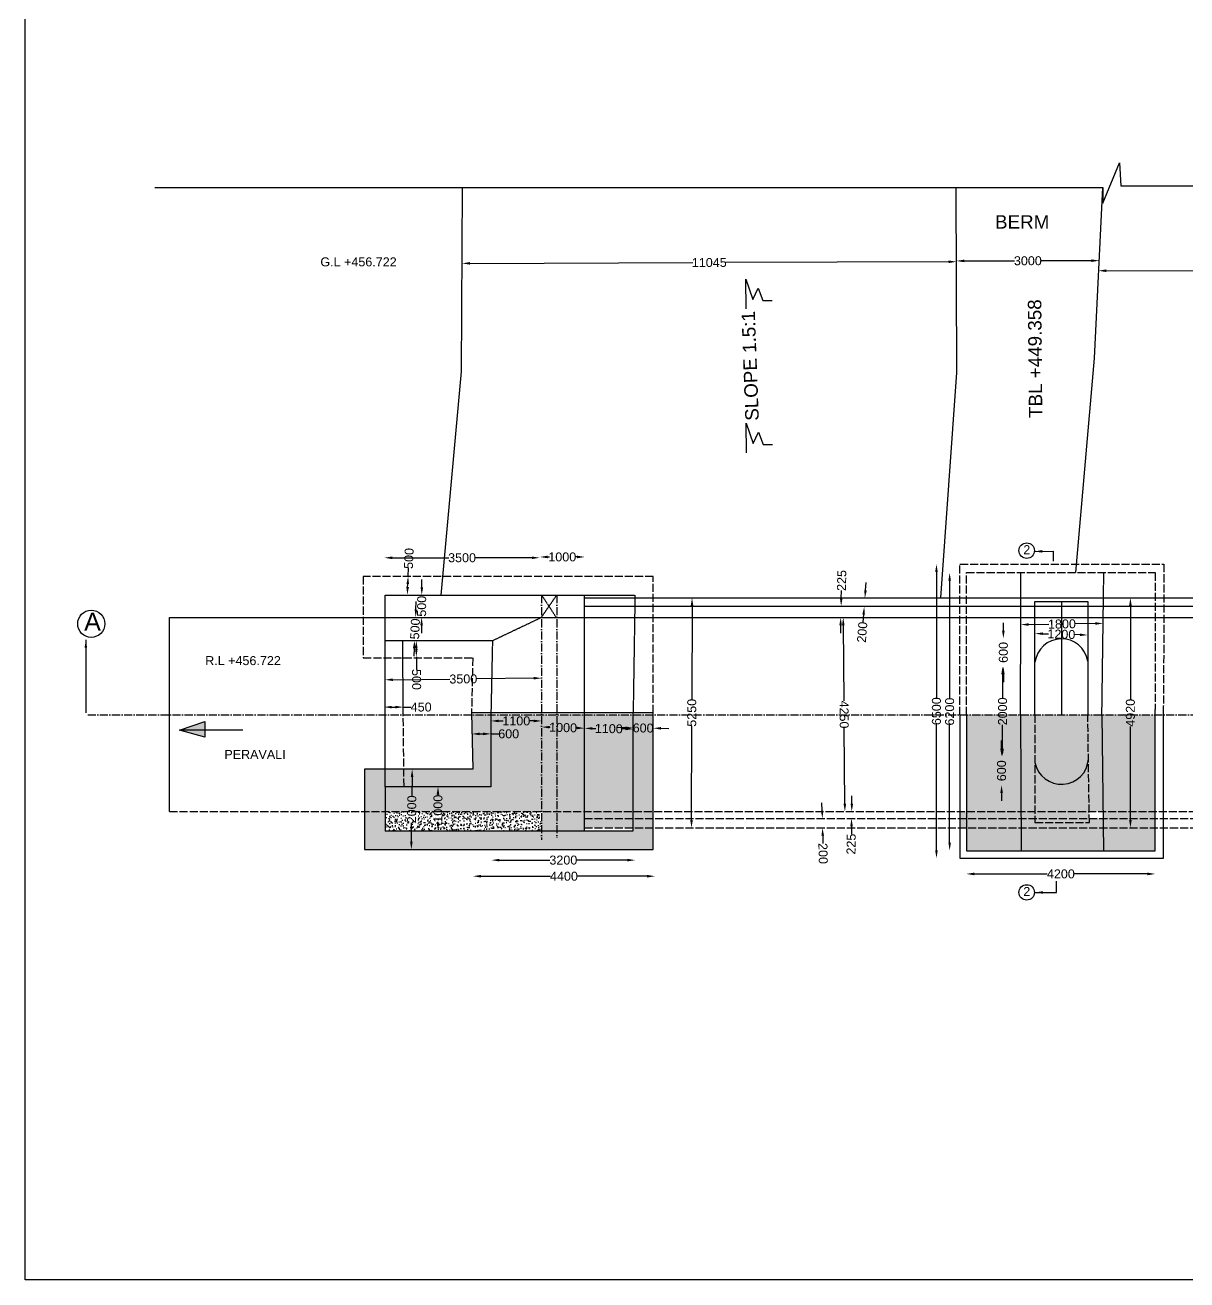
# Model space of a CAD drawing. Header units: millimetres. Extents: x 1522 to 79966, y 2569 to 58520.
# Drawn here: x 1522 to 27419, y 2569 to 30544 of the extents above; entities that cross this region are included whole.
import ezdxf

# ---------------------------------------------------------------- set-up
doc = ezdxf.new("R2010")
doc.units = ezdxf.units.MM
doc.header["$MEASUREMENT"] = 0
doc.linetypes.add('ACAD_ISO02W100', pattern=[15, 12, -3])
doc.linetypes.add('ACAD_ISO10W100', pattern=[18, 12, -3, 0, -3])
for name, color, linetype in [('DIMENSION', 7, 'Continuous'), ('DRAWING', 7, 'Continuous'), ('TEXT', 7, 'Continuous')]:
    doc.layers.add(name, color=color, linetype=linetype)
doc.styles.get("Standard").update_dxf_attribs({"font": 'arial.ttf'})
doc.dimstyles.get("Standard").update_dxf_attribs({"dimtxt": 200, "dimasz": 175, "dimexe": 0.18, "dimexo": 0.0625, "dimgap": 0.09, "dimtad": 0, "dimdec": 0, "dimzin": 0, "dimdsep": 46, "dimtxsty": 'Standard', "dimcen": 0.09, "dimse1": 1, "dimse2": 1, "dimadec": 0, "dimazin": 0, "dimtfac": 1, "dimtdec": 0, "dimtofl": 0, "dimtmove": 0, "dimatfit": 3, "dimfxl": 1, "dimtolj": 1, "dimtzin": 0, "dimarcsym": 0})
pattern_1 = [(50, (0, 0), (179.31505, -15.68803), [18.75, -206.25]), (355, (0, 0), (-34.68783, 188.04803), [15, -165]), (100.4514, (14.94, -1.3), (144.62735, 172.3599), [15.93505, -175.28553]), (46.1842, (0, 50), (266.81026, -41.37975), [28.125, -309.375]), (96.6356, (22.23, 46.55), (233.6657, 243.5295), [23.9026, -262.9282]), (351.1842, (0, 50), (233.6655, 243.5297), [22.5, -247.5]), (21, (25, 37.5), (149.22676, -100.65472), [18.75, -206.25]), (326, (25, 37.5), (60.82883, 181.2875), [15, -165]), (71.4514, (37.44, 29.11), (210.05566, 80.63262), [15.93505, -175.28553]), (37.5, (0, 0), (3.039964, 83.223463), [0, -163, 0, -167.5, 0, -165.625]), (7.5, (0, 0), (65.76738, 98.60293), [0, -95.5, 0, -159.25, 0, -63.125]), (327.5, (-55.75, 0), (133.45561, -5.63872), [0, -62.5, 0, -195, 0, -258.75]), (317.5, (-80.75, 0), (145.79654, 25.02625), [0, -81.25, 0, -129.5, 0, -183.75])]

# ---------------------------------------------------------------- blocks, each defined once
blk = doc.blocks.new('*D2')
at = {"layer": 'Defpoints', "color": 0, "transparency": 16777216}
for p in [(22505, 12132), (26715, 12132), (26715, 11619)]:
    blk.add_point(p, dxfattribs=at)
at = {"layer": 'DIMENSION', "color": 0, "lineweight": -2, "transparency": 16777216}
for p, q in [((22680, 11619), (24307, 11619)), ((26540, 11619), (24912, 11619))]:
    blk.add_line(p, q, dxfattribs=at)
at = {"layer": 'DIMENSION', "color": 0, "transparency": 16777216}
for points in [[(22680, 11649), (22680, 11590), (22505, 11619)], [(26540, 11649), (26540, 11590), (26715, 11619)]]:
    blk.add_solid(points, dxfattribs=at)
at = {"layer": 'DIMENSION', "color": 0, "transparency": 16777216, "insert": (24610, 11619), "char_height": 200, "attachment_point": 5}
blk.add_mtext('\\A1;4200', dxfattribs=at)
blk = doc.blocks.new('*D3')
at = {"layer": 'Defpoints', "color": 0, "transparency": 16777216}
for p in [(22361, 18334), (22131, 12143), (22361, 12143)]:
    blk.add_point(p, dxfattribs=at)
at = {"layer": 'DIMENSION', "color": 0, "lineweight": -2, "transparency": 16777216}
for p, q in [((22131, 18159), (22131, 15538)), ((22131, 12318), (22131, 14940))]:
    blk.add_line(p, q, dxfattribs=at)
at = {"layer": 'DIMENSION', "color": 0, "transparency": 16777216}
for points in [[(22102, 18159), (22160, 18159), (22131, 18334)], [(22102, 12318), (22160, 12318), (22131, 12143)]]:
    blk.add_solid(points, dxfattribs=at)
at = {"layer": 'DIMENSION', "color": 0, "transparency": 16777216, "insert": (22131, 15239), "char_height": 200, "attachment_point": 5, "rotation": 90}
blk.add_mtext('\\A1;6200', dxfattribs=at)
blk = doc.blocks.new('*D4')
at = {"layer": 'Defpoints', "color": 0, "transparency": 16777216}
for p in [(22361, 18524), (21837, 11972), (22361, 11972)]:
    blk.add_point(p, dxfattribs=at)
at = {"layer": 'DIMENSION', "color": 0, "lineweight": -2, "transparency": 16777216}
for p, q in [((21837, 18349), (21837, 15547)), ((21837, 12147), (21837, 14949))]:
    blk.add_line(p, q, dxfattribs=at)
at = {"layer": 'DIMENSION', "color": 0, "transparency": 16777216}
for points in [[(21808, 18349), (21866, 18349), (21837, 18524)], [(21808, 12147), (21866, 12147), (21837, 11972)]]:
    blk.add_solid(points, dxfattribs=at)
at = {"layer": 'DIMENSION', "color": 0, "transparency": 16777216, "insert": (21837, 15248), "char_height": 200, "attachment_point": 5, "rotation": 90}
blk.add_mtext('\\A1;6500', dxfattribs=at)
blk = doc.blocks.new('*D5')
at = {"layer": 'Defpoints', "color": 0, "transparency": 16777216}
for p in [(23277, 14241), (23277, 13599), (23288, 13599)]:
    blk.add_point(p, dxfattribs=at)
at = {"layer": 'DIMENSION', "color": 0, "lineweight": -2, "transparency": 16777216}
for p, q in [((23288, 14416), (23288, 14591)), ((23288, 13424), (23288, 13249))]:
    blk.add_line(p, q, dxfattribs=at)
at = {"layer": 'DIMENSION', "color": 0, "transparency": 16777216}
for points in [[(23259, 14416), (23318, 14416), (23288, 14241)], [(23259, 13424), (23318, 13424), (23288, 13599)]]:
    blk.add_solid(points, dxfattribs=at)
at = {"layer": 'DIMENSION', "color": 0, "transparency": 16777216, "insert": (23288, 13920), "char_height": 200, "attachment_point": 5, "rotation": 90}
blk.add_mtext('\\A1;600', dxfattribs=at)
blk = doc.blocks.new('*D6')
at = {"layer": 'Defpoints', "color": 0, "transparency": 16777216}
for p in [(23288, 16247), (23311, 16247), (23288, 14241)]:
    blk.add_point(p, dxfattribs=at)
at = {"layer": 'DIMENSION', "color": 0, "lineweight": -2, "transparency": 16777216}
for p, q in [((23311, 16072), (23311, 15544)), ((23311, 14416), (23311, 14944))]:
    blk.add_line(p, q, dxfattribs=at)
at = {"layer": 'DIMENSION', "color": 0, "transparency": 16777216}
for points in [[(23282, 16072), (23340, 16072), (23311, 16247)], [(23282, 14416), (23340, 14416), (23311, 14241)]]:
    blk.add_solid(points, dxfattribs=at)
at = {"layer": 'DIMENSION', "color": 0, "transparency": 16777216, "insert": (23311, 15244), "char_height": 200, "attachment_point": 5, "rotation": 90}
blk.add_mtext('\\A1;2000', dxfattribs=at)
blk = doc.blocks.new('*D7')
at = {"layer": 'Defpoints', "color": 0, "transparency": 16777216}
for p in [(23311, 16870), (23328, 16870), (23311, 16247)]:
    blk.add_point(p, dxfattribs=at)
at = {"layer": 'DIMENSION', "color": 0, "lineweight": -2, "transparency": 16777216}
for p, q in [((23328, 17045), (23328, 17220)), ((23328, 16072), (23328, 15897))]:
    blk.add_line(p, q, dxfattribs=at)
at = {"layer": 'DIMENSION', "color": 0, "transparency": 16777216}
for points in [[(23299, 17045), (23357, 17045), (23328, 16870)], [(23299, 16072), (23357, 16072), (23328, 16247)]]:
    blk.add_solid(points, dxfattribs=at)
at = {"layer": 'DIMENSION', "color": 0, "transparency": 16777216, "insert": (23328, 16558), "char_height": 200, "attachment_point": 5, "rotation": 90}
blk.add_mtext('\\A1;600', dxfattribs=at)
blk = doc.blocks.new('*D8')
at = {"layer": 'Defpoints', "color": 0, "transparency": 16777216}
for p in [(24033, 16989), (25209, 16955), (25209, 16946)]:
    blk.add_point(p, dxfattribs=at)
at = {"layer": 'DIMENSION', "color": 0, "lineweight": -2, "transparency": 16777216}
for p, q in [((24208, 16975), (24332, 16971)), ((25034, 16951), (24910, 16955))]:
    blk.add_line(p, q, dxfattribs=at)
at = {"layer": 'DIMENSION', "color": 0, "transparency": 16777216}
for points in [[(24209, 17004), (24207, 16946), (24033, 16980)], [(25035, 16980), (25033, 16922), (25209, 16946)]]:
    blk.add_solid(points, dxfattribs=at)
at = {"layer": 'DIMENSION', "color": 0, "transparency": 16777216, "insert": (24621, 16963), "char_height": 200, "attachment_point": 5, "rotation": 358.3372}
blk.add_mtext('\\A1;1200', dxfattribs=at)
blk = doc.blocks.new('*D9')
at = {"layer": 'Defpoints', "color": 0, "transparency": 16777216}
for p in [(23716, 17177), (25552, 17205), (25552, 17205)]:
    blk.add_point(p, dxfattribs=at)
at = {"layer": 'DIMENSION', "color": 0, "lineweight": -2, "transparency": 16777216}
for p, q in [((23891, 17180), (24345, 17187)), ((25377, 17203), (24923, 17196))]:
    blk.add_line(p, q, dxfattribs=at)
at = {"layer": 'DIMENSION', "color": 0, "transparency": 16777216}
for points in [[(23891, 17209), (23892, 17151), (23716, 17177)], [(25377, 17232), (25378, 17173), (25552, 17205)]]:
    blk.add_solid(points, dxfattribs=at)
at = {"layer": 'DIMENSION', "color": 0, "transparency": 16777216, "insert": (24634, 17191), "char_height": 200, "attachment_point": 5, "rotation": 0.8792}
blk.add_mtext('\\A1;1800', dxfattribs=at)
blk = doc.blocks.new('*D10')
at = {"layer": 'Defpoints', "color": 0, "transparency": 16777216}
for p in [(25977, 17776), (25977, 12648), (26160, 12648)]:
    blk.add_point(p, dxfattribs=at)
at = {"layer": 'DIMENSION', "color": 0, "lineweight": -2, "transparency": 16777216}
for p, q in [((26160, 17601), (26160, 15514)), ((26160, 12823), (26160, 14909))]:
    blk.add_line(p, q, dxfattribs=at)
at = {"layer": 'DIMENSION', "color": 0, "transparency": 16777216}
for points in [[(26131, 17601), (26190, 17601), (26160, 17776)], [(26131, 12823), (26190, 12823), (26160, 12648)]]:
    blk.add_solid(points, dxfattribs=at)
at = {"layer": 'DIMENSION', "color": 0, "transparency": 16777216, "insert": (26160, 15212), "char_height": 200, "attachment_point": 5, "rotation": 90}
blk.add_mtext('\\A1;4920', dxfattribs=at)
blk = doc.blocks.new('*D29')
at = {"layer": 'Defpoints', "color": 0, "transparency": 16777216}
for p in [(11918, 12163), (15122, 12163), (15122, 11927)]:
    blk.add_point(p, dxfattribs=at)
at = {"layer": 'DIMENSION', "color": 0, "lineweight": -2, "transparency": 16777216}
for p, q in [((12094, 11927), (13222, 11927)), ((14948, 11927), (13819, 11927))]:
    blk.add_line(p, q, dxfattribs=at)
at = {"layer": 'DIMENSION', "color": 0, "transparency": 16777216}
for points in [[(12094, 11956), (12094, 11898), (11918, 11927)], [(14948, 11956), (14948, 11898), (15122, 11927)]]:
    blk.add_solid(points, dxfattribs=at)
at = {"layer": 'DIMENSION', "color": 0, "transparency": 16777216, "insert": (13520, 11927), "char_height": 200, "attachment_point": 5}
blk.add_mtext('\\A1;3200', dxfattribs=at)
blk = doc.blocks.new('*D30')
at = {"layer": 'Defpoints', "color": 0, "transparency": 16777216}
for p in [(11506, 11560), (15562, 11568), (15562, 11560)]:
    blk.add_point(p, dxfattribs=at)
at = {"layer": 'DIMENSION', "color": 0, "lineweight": -2, "transparency": 16777216}
for p, q in [((11681, 11568), (13232, 11568)), ((15387, 11568), (13836, 11568))]:
    blk.add_line(p, q, dxfattribs=at)
at = {"layer": 'DIMENSION', "color": 0, "transparency": 16777216}
for points in [[(11681, 11598), (11681, 11539), (11506, 11568)], [(15387, 11598), (15387, 11539), (15562, 11568)]]:
    blk.add_solid(points, dxfattribs=at)
at = {"layer": 'DIMENSION', "color": 0, "transparency": 16777216, "insert": (13534, 11568), "char_height": 200, "attachment_point": 5}
blk.add_mtext('\\A1;4400', dxfattribs=at)
blk = doc.blocks.new('*D31')
at = {"layer": 'Defpoints', "color": 0, "transparency": 16777216}
for p in [(11482, 14848), (11906, 14849), (11906, 14742)]:
    blk.add_point(p, dxfattribs=at)
at = {"layer": 'DIMENSION', "color": 0, "lineweight": -2, "transparency": 16777216}
for p, q in [((11657, 14741), (11731, 14741)), ((11906, 14742), (12081, 14742))]:
    blk.add_line(p, q, dxfattribs=at)
at = {"layer": 'DIMENSION', "color": 0, "transparency": 16777216}
for points in [[(11657, 14770), (11657, 14712), (11482, 14741)], [(11731, 14771), (11731, 14712), (11906, 14742)]]:
    blk.add_solid(points, dxfattribs=at)
at = {"layer": 'DIMENSION', "color": 0, "transparency": 16777216, "insert": (12302, 14742), "char_height": 200, "attachment_point": 5, "rotation": 0.0962}
blk.add_mtext('\\A1;600', dxfattribs=at)
blk = doc.blocks.new('*D32')
at = {"layer": 'Defpoints', "color": 0, "transparency": 16777216}
for p in [(11906, 14968), (13036, 15030), (13036, 14968)]:
    blk.add_point(p, dxfattribs=at)
at = {"layer": 'DIMENSION', "color": 0, "lineweight": -2, "transparency": 16777216}
for p, q in [((12081, 15030), (12182, 15030)), ((12861, 15030), (12760, 15030))]:
    blk.add_line(p, q, dxfattribs=at)
at = {"layer": 'DIMENSION', "color": 0, "transparency": 16777216}
for points in [[(12081, 15059), (12081, 15001), (11906, 15030)], [(12861, 15059), (12861, 15001), (13036, 15030)]]:
    blk.add_solid(points, dxfattribs=at)
at = {"layer": 'DIMENSION', "color": 0, "transparency": 16777216, "insert": (12471, 15030), "char_height": 200, "attachment_point": 5}
blk.add_mtext('\\A1;1100', dxfattribs=at)
blk = doc.blocks.new('*D33')
at = {"layer": 'Defpoints', "color": 0, "transparency": 16777216}
for p in [(13036, 14842), (13993, 14868), (13991, 14815)]:
    blk.add_point(p, dxfattribs=at)
at = {"layer": 'DIMENSION', "color": 0, "lineweight": -2, "transparency": 16777216}
for p, q in [((13212, 14891), (13226, 14890)), ((13818, 14873), (13804, 14874))]:
    blk.add_line(p, q, dxfattribs=at)
at = {"layer": 'DIMENSION', "color": 0, "transparency": 16777216}
for points in [[(13213, 14920), (13211, 14861), (13037, 14895)], [(13819, 14903), (13817, 14844), (13993, 14868)]]:
    blk.add_solid(points, dxfattribs=at)
at = {"layer": 'DIMENSION', "color": 0, "transparency": 16777216, "insert": (13515, 14882), "char_height": 200, "attachment_point": 5, "rotation": 358.3819}
blk.add_mtext('\\A1;1000', dxfattribs=at)
blk = doc.blocks.new('*D34')
at = {"layer": 'Defpoints', "color": 0, "transparency": 16777216}
for p in [(13993, 14868), (15076, 14851), (15076, 14849)]:
    blk.add_point(p, dxfattribs=at)
at = {"layer": 'DIMENSION', "color": 0, "lineweight": -2, "transparency": 16777216}
for p, q in [((14168, 14864), (14245, 14862)), ((14901, 14852), (14823, 14853))]:
    blk.add_line(p, q, dxfattribs=at)
at = {"layer": 'DIMENSION', "color": 0, "transparency": 16777216}
for points in [[(14168, 14893), (14167, 14834), (13993, 14866)], [(14901, 14881), (14900, 14823), (15076, 14849)]]:
    blk.add_solid(points, dxfattribs=at)
at = {"layer": 'DIMENSION', "color": 0, "transparency": 16777216, "insert": (14534, 14858), "char_height": 200, "attachment_point": 5, "rotation": 359.0764}
blk.add_mtext('\\A1;1100', dxfattribs=at)
blk = doc.blocks.new('*D35')
at = {"layer": 'Defpoints', "color": 0, "transparency": 16777216}
for p in [(15076, 14849), (15521, 14868), (15521, 14842)]:
    blk.add_point(p, dxfattribs=at)
at = {"layer": 'DIMENSION', "color": 0, "lineweight": -2, "transparency": 16777216}
for p, q in [((14901, 14878), (14726, 14881)), ((15696, 14866), (15871, 14863))]:
    blk.add_line(p, q, dxfattribs=at)
at = {"layer": 'DIMENSION', "color": 0, "transparency": 16777216}
for points in [[(14902, 14907), (14901, 14849), (15076, 14875)], [(15697, 14895), (15696, 14837), (15521, 14868)]]:
    blk.add_solid(points, dxfattribs=at)
at = {"layer": 'DIMENSION', "color": 0, "transparency": 16777216, "insert": (15299, 14872), "char_height": 200, "attachment_point": 5, "rotation": 359.0986}
blk.add_mtext('\\A1;600', dxfattribs=at)
blk = doc.blocks.new('*D36')
at = {"layer": 'Defpoints', "color": 0, "transparency": 16777216}
for p in [(10131, 13955), (10150, 13955), (10113, 12163)]:
    blk.add_point(p, dxfattribs=at)
at = {"layer": 'DIMENSION', "color": 0, "lineweight": -2, "transparency": 16777216}
for p, q in [((10148, 13780), (10144, 13359)), ((10133, 12338), (10137, 12759))]:
    blk.add_line(p, q, dxfattribs=at)
at = {"layer": 'DIMENSION', "color": 0, "transparency": 16777216}
for points in [[(10119, 13780), (10177, 13780), (10150, 13955)], [(10104, 12339), (10162, 12338), (10132, 12163)]]:
    blk.add_solid(points, dxfattribs=at)
at = {"layer": 'DIMENSION', "color": 0, "transparency": 16777216, "insert": (10141, 13059), "char_height": 200, "attachment_point": 5, "rotation": 89.4244}
blk.add_mtext('\\A1;2000', dxfattribs=at)
blk = doc.blocks.new('*D37')
at = {"layer": 'Defpoints', "color": 0, "transparency": 16777216}
for p in [(9521, 15168), (9952, 15339), (9952, 15168)]:
    blk.add_point(p, dxfattribs=at)
at = {"layer": 'DIMENSION', "color": 0, "lineweight": -2, "transparency": 16777216}
for p, q in [((9696, 15339), (9776, 15339)), ((9952, 15339), (10126, 15339))]:
    blk.add_line(p, q, dxfattribs=at)
at = {"layer": 'DIMENSION', "color": 0, "transparency": 16777216}
for points in [[(9696, 15368), (9696, 15310), (9521, 15339)], [(9776, 15368), (9776, 15310), (9952, 15339)]]:
    blk.add_solid(points, dxfattribs=at)
at = {"layer": 'DIMENSION', "color": 0, "transparency": 16777216, "insert": (10351, 15339), "char_height": 200, "attachment_point": 5}
blk.add_mtext('\\A1;450', dxfattribs=at)
blk = doc.blocks.new('*D38')
at = {"layer": 'Defpoints', "color": 0, "transparency": 16777216}
for p in [(13035, 15984), (9545, 15895), (13036, 15931)]:
    blk.add_point(p, dxfattribs=at)
at = {"layer": 'DIMENSION', "color": 0, "lineweight": -2, "transparency": 16777216}
for p, q in [((9720, 15950), (10992, 15963)), ((12860, 15983), (11588, 15970))]:
    blk.add_line(p, q, dxfattribs=at)
at = {"layer": 'DIMENSION', "color": 0, "transparency": 16777216}
for points in [[(9719, 15979), (9720, 15921), (9545, 15948)], [(12860, 16012), (12860, 15954), (13035, 15984)]]:
    blk.add_solid(points, dxfattribs=at)
at = {"layer": 'DIMENSION', "color": 0, "transparency": 16777216, "insert": (11290, 15966), "char_height": 200, "attachment_point": 5, "rotation": 0.5909}
blk.add_mtext('\\A1;3500', dxfattribs=at)
blk = doc.blocks.new('*D39')
at = {"layer": 'Defpoints', "color": 0, "transparency": 16777216}
for p in [(9942, 16820), (10242, 16822), (9944, 16454)]:
    blk.add_point(p, dxfattribs=at)
at = {"layer": 'DIMENSION', "color": 0, "lineweight": -2, "transparency": 16777216}
for p, q in [((10243, 16647), (10243, 16631)), ((10244, 16456), (10246, 16176))]:
    blk.add_line(p, q, dxfattribs=at)
at = {"layer": 'DIMENSION', "color": 0, "transparency": 16777216}
for points in [[(10272, 16647), (10214, 16647), (10242, 16822)], [(10272, 16631), (10214, 16630), (10244, 16456)]]:
    blk.add_solid(points, dxfattribs=at)
at = {"layer": 'DIMENSION', "color": 0, "transparency": 16777216, "insert": (10247, 15956), "char_height": 200, "attachment_point": 5, "rotation": 270.3121}
blk.add_mtext('\\A1;500', dxfattribs=at)
blk = doc.blocks.new('*D40')
at = {"layer": 'Defpoints', "color": 0, "transparency": 16777216}
for p in [(10227, 17340), (10266, 17338), (10242, 16822)]:
    blk.add_point(p, dxfattribs=at)
at = {"layer": 'DIMENSION', "color": 0, "lineweight": -2, "transparency": 16777216}
for p, q in [((10234, 17515), (10242, 17690)), ((10195, 16649), (10187, 16474))]:
    blk.add_line(p, q, dxfattribs=at)
at = {"layer": 'DIMENSION', "color": 0, "transparency": 16777216}
for points in [[(10205, 17516), (10264, 17513), (10227, 17340)], [(10166, 16650), (10225, 16647), (10203, 16824)]]:
    blk.add_solid(points, dxfattribs=at)
at = {"layer": 'DIMENSION', "color": 0, "transparency": 16777216, "insert": (10215, 17082), "char_height": 200, "attachment_point": 5, "rotation": 87.4151}
blk.add_mtext('\\A1;500', dxfattribs=at)
blk = doc.blocks.new('*D41')
at = {"layer": 'Defpoints', "color": 0, "transparency": 16777216}
for p in [(10230, 17837), (10364, 17836), (10227, 17340)]:
    blk.add_point(p, dxfattribs=at)
at = {"layer": 'DIMENSION', "color": 0, "lineweight": -2, "transparency": 16777216}
for p, q in [((10366, 18011), (10367, 18186)), ((10360, 17164), (10359, 16989))]:
    blk.add_line(p, q, dxfattribs=at)
at = {"layer": 'DIMENSION', "color": 0, "transparency": 16777216}
for points in [[(10337, 18011), (10395, 18011), (10364, 17836)], [(10331, 17164), (10389, 17164), (10361, 17339)]]:
    blk.add_solid(points, dxfattribs=at)
at = {"layer": 'DIMENSION', "color": 0, "transparency": 16777216, "insert": (10363, 17587), "char_height": 200, "attachment_point": 5, "rotation": 89.6071}
blk.add_mtext('\\A1;500', dxfattribs=at)
blk = doc.blocks.new('*D42')
at = {"layer": 'Defpoints', "color": 0, "transparency": 16777216}
for p in [(10060, 18258), (10149, 18254), (10131, 17837)]:
    blk.add_point(p, dxfattribs=at)
at = {"layer": 'DIMENSION', "color": 0, "lineweight": -2, "transparency": 16777216}
for p, q in [((10060, 18258), (10067, 18433)), ((10049, 18015), (10052, 18083))]:
    blk.add_line(p, q, dxfattribs=at)
at = {"layer": 'DIMENSION', "color": 0, "transparency": 16777216}
for points in [[(10023, 18084), (10081, 18082), (10060, 18258)], [(10020, 18017), (10078, 18014), (10042, 17841)]]:
    blk.add_solid(points, dxfattribs=at)
at = {"layer": 'DIMENSION', "color": 0, "transparency": 16777216, "insert": (10077, 18653), "char_height": 200, "attachment_point": 5, "rotation": 87.53}
blk.add_mtext('\\A1;500', dxfattribs=at)
blk = doc.blocks.new('*D43')
at = {"layer": 'Defpoints', "color": 0, "transparency": 16777216}
for p in [(12994, 18668), (9530, 18254), (12994, 18254)]:
    blk.add_point(p, dxfattribs=at)
at = {"layer": 'DIMENSION', "color": 0, "lineweight": -2, "transparency": 16777216}
for p, q in [((9705, 18668), (10964, 18668)), ((12819, 18668), (11560, 18668))]:
    blk.add_line(p, q, dxfattribs=at)
at = {"layer": 'DIMENSION', "color": 0, "transparency": 16777216}
for points in [[(9705, 18697), (9705, 18639), (9530, 18668)], [(12819, 18697), (12819, 18639), (12994, 18668)]]:
    blk.add_solid(points, dxfattribs=at)
at = {"layer": 'DIMENSION', "color": 0, "transparency": 16777216, "insert": (11262, 18668), "char_height": 200, "attachment_point": 5}
blk.add_mtext('\\A1;3500', dxfattribs=at)
blk = doc.blocks.new('*D44')
at = {"layer": 'Defpoints', "color": 0, "transparency": 16777216}
for p in [(12994, 18668), (13999, 18686), (13999, 18668)]:
    blk.add_point(p, dxfattribs=at)
at = {"layer": 'DIMENSION', "color": 0, "lineweight": -2, "transparency": 16777216}
for p, q in [((13169, 18686), (13208, 18686)), ((13824, 18686), (13785, 18686))]:
    blk.add_line(p, q, dxfattribs=at)
at = {"layer": 'DIMENSION', "color": 0, "transparency": 16777216}
for points in [[(13169, 18715), (13169, 18657), (12994, 18686)], [(13824, 18715), (13824, 18657), (13999, 18686)]]:
    blk.add_solid(points, dxfattribs=at)
at = {"layer": 'DIMENSION', "color": 0, "transparency": 16777216, "insert": (13496, 18686), "char_height": 200, "attachment_point": 5}
blk.add_mtext('\\A1;1000', dxfattribs=at)
blk = doc.blocks.new('*D45')
at = {"layer": 'Defpoints', "color": 0, "transparency": 16777216}
for p in [(16377, 17776), (16364, 12648), (16377, 12648)]:
    blk.add_point(p, dxfattribs=at)
at = {"layer": 'DIMENSION', "color": 0, "lineweight": -2, "transparency": 16777216}
for p, q in [((16389, 17600), (16384, 15510)), ((16377, 12823), (16383, 14913))]:
    blk.add_line(p, q, dxfattribs=at)
at = {"layer": 'DIMENSION', "color": 0, "transparency": 16777216}
for points in [[(16360, 17601), (16418, 17600), (16389, 17775)], [(16348, 12823), (16407, 12823), (16377, 12648)]]:
    blk.add_solid(points, dxfattribs=at)
at = {"layer": 'DIMENSION', "color": 0, "transparency": 16777216, "insert": (16383, 15212), "char_height": 200, "attachment_point": 5, "rotation": 89.8603}
blk.add_mtext('\\A1;5250', dxfattribs=at)
blk = doc.blocks.new('*D46')
at = {"layer": 'Defpoints', "color": 0, "transparency": 16777216}
for p in [(19978, 17338), (19796, 13011), (20016, 13013)]:
    blk.add_point(p, dxfattribs=at)
at = {"layer": 'DIMENSION', "color": 0, "lineweight": -2, "transparency": 16777216}
for p, q in [((19760, 17161), (19775, 15476)), ((19795, 13186), (19780, 14871))]:
    blk.add_line(p, q, dxfattribs=at)
at = {"layer": 'DIMENSION', "color": 0, "transparency": 16777216}
for points in [[(19789, 17161), (19731, 17161), (19759, 17336)], [(19824, 13186), (19765, 13186), (19796, 13011)]]:
    blk.add_solid(points, dxfattribs=at)
at = {"layer": 'DIMENSION', "color": 0, "transparency": 16777216, "insert": (19777, 15174), "char_height": 200, "attachment_point": 5, "rotation": 270.4968}
blk.add_mtext('\\A1;4250', dxfattribs=at)
blk = doc.blocks.new('*D47')
at = {"layer": 'Defpoints', "color": 0, "transparency": 16777216}
for p in [(19711, 17588), (19765, 17587), (19759, 17336)]:
    blk.add_point(p, dxfattribs=at)
at = {"layer": 'DIMENSION', "color": 0, "lineweight": -2, "transparency": 16777216}
for p, q in [((19715, 17763), (19719, 17938)), ((19700, 17163), (19695, 16988))]:
    blk.add_line(p, q, dxfattribs=at)
at = {"layer": 'DIMENSION', "color": 0, "transparency": 16777216}
for points in [[(19686, 17764), (19744, 17763), (19711, 17588)], [(19671, 17163), (19729, 17162), (19704, 17338)]]:
    blk.add_solid(points, dxfattribs=at)
at = {"layer": 'DIMENSION', "color": 0, "transparency": 16777216, "insert": (19725, 18162), "char_height": 200, "attachment_point": 5, "rotation": 88.5383}
blk.add_mtext('\\A1;225', dxfattribs=at)
blk = doc.blocks.new('*D48')
at = {"layer": 'Defpoints', "color": 0, "transparency": 16777216}
for p in [(20155, 17776), (20140, 17587), (20227, 17580)]:
    blk.add_point(p, dxfattribs=at)
at = {"layer": 'DIMENSION', "color": 0, "lineweight": -2, "transparency": 16777216}
for p, q in [((20256, 17943), (20270, 18118)), ((20213, 17406), (20199, 17231))]:
    blk.add_line(p, q, dxfattribs=at)
at = {"layer": 'DIMENSION', "color": 0, "transparency": 16777216}
for points in [[(20227, 17945), (20285, 17941), (20242, 17769)], [(20184, 17408), (20242, 17403), (20227, 17580)]]:
    blk.add_solid(points, dxfattribs=at)
at = {"layer": 'DIMENSION', "color": 0, "transparency": 16777216, "insert": (20182, 17009), "char_height": 200, "attachment_point": 5, "rotation": 85.4524}
blk.add_mtext('\\A1;200', dxfattribs=at)
blk = doc.blocks.new('*D50')
at = {"layer": 'Defpoints', "color": 0, "transparency": 16777216}
for p in [(22282, 25268), (22282, 25206), (11264, 25169)]:
    blk.add_point(p, dxfattribs=at)
at = {"layer": 'DIMENSION', "color": 0, "lineweight": -2, "transparency": 16777216}
for p, q in [((11439, 25232), (16405, 25248)), ((22107, 25268), (17140, 25251))]:
    blk.add_line(p, q, dxfattribs=at)
at = {"layer": 'DIMENSION', "color": 0, "transparency": 16777216}
for points in [[(11439, 25261), (11439, 25203), (11264, 25231)], [(22107, 25297), (22107, 25239), (22282, 25268)]]:
    blk.add_solid(points, dxfattribs=at)
at = {"layer": 'DIMENSION', "color": 0, "transparency": 16777216, "insert": (16773, 25250), "char_height": 200, "attachment_point": 5, "rotation": 0.1929}
blk.add_mtext('\\A1;11045', dxfattribs=at)
blk = doc.blocks.new('*D51')
at = {"layer": 'Defpoints', "color": 0, "transparency": 16777216}
for p in [(22282, 25207), (25466, 25292), (25466, 25213)]:
    blk.add_point(p, dxfattribs=at)
at = {"layer": 'DIMENSION', "color": 0, "lineweight": -2, "transparency": 16777216}
for p, q in [((22456, 25286), (23576, 25288)), ((25291, 25291), (24172, 25289))]:
    blk.add_line(p, q, dxfattribs=at)
at = {"layer": 'DIMENSION', "color": 0, "transparency": 16777216}
for points in [[(22456, 25315), (22457, 25257), (22281, 25286)], [(25291, 25321), (25291, 25262), (25466, 25292)]]:
    blk.add_solid(points, dxfattribs=at)
at = {"layer": 'DIMENSION', "color": 0, "transparency": 16777216, "insert": (23874, 25289), "char_height": 200, "attachment_point": 5, "rotation": 0.1046}
blk.add_mtext('\\A1;3000', dxfattribs=at)
blk = doc.blocks.new('*D52')
at = {"layer": 'Defpoints', "color": 0, "transparency": 16777216}
for p in [(25445, 24993), (31002, 25083), (31003, 25009)]:
    blk.add_point(p, dxfattribs=at)
at = {"layer": 'DIMENSION', "color": 0, "lineweight": -2, "transparency": 16777216}
for p, q in [((25620, 25068), (27925, 25074)), ((30827, 25082), (28522, 25076))]:
    blk.add_line(p, q, dxfattribs=at)
at = {"layer": 'DIMENSION', "color": 0, "transparency": 16777216}
for points in [[(25620, 25097), (25620, 25039), (25445, 25067)], [(30827, 25112), (30827, 25053), (31002, 25083)]]:
    blk.add_solid(points, dxfattribs=at)
at = {"layer": 'DIMENSION', "color": 0, "transparency": 16777216, "insert": (28224, 25075), "char_height": 200, "attachment_point": 5, "rotation": 0.1615}
blk.add_mtext('\\A1;5600', dxfattribs=at)
blk = doc.blocks.new('*D144')
at = {"layer": 'Defpoints', "color": 0, "transparency": 16777216}
for p in [(19904, 13013), (19902, 12858), (19945, 12858)]:
    blk.add_point(p, dxfattribs=at)
at = {"layer": 'TEXT', "color": 0, "lineweight": -2, "transparency": 16777216}
for p, q in [((19951, 13187), (19954, 13362)), ((19943, 12683), (19940, 12508))]:
    blk.add_line(p, q, dxfattribs=at)
at = {"layer": 'TEXT', "color": 0, "transparency": 16777216}
for points in [[(19922, 13188), (19980, 13187), (19948, 13012)], [(19914, 12683), (19972, 12682), (19945, 12858)]]:
    blk.add_solid(points, dxfattribs=at)
at = {"layer": 'TEXT', "color": 0, "transparency": 16777216, "insert": (19936, 12284), "char_height": 200, "attachment_point": 5, "rotation": 89.0736}
blk.add_mtext('\\A1;225', dxfattribs=at)
blk = doc.blocks.new('*D145')
at = {"layer": 'Defpoints', "color": 0, "transparency": 16777216}
for p in [(19297, 12647), (19346, 12858), (19351, 12648)]:
    blk.add_point(p, dxfattribs=at)
at = {"layer": 'TEXT', "color": 0, "lineweight": -2, "transparency": 16777216}
for p, q in [((19289, 13032), (19285, 13207)), ((19301, 12472), (19305, 12297))]:
    blk.add_line(p, q, dxfattribs=at)
at = {"layer": 'TEXT', "color": 0, "transparency": 16777216}
for points in [[(19318, 13033), (19260, 13032), (19293, 12857)], [(19330, 12473), (19272, 12471), (19297, 12647)]]:
    blk.add_solid(points, dxfattribs=at)
at = {"layer": 'TEXT', "color": 0, "transparency": 16777216, "insert": (19309, 12075), "char_height": 200, "attachment_point": 5, "rotation": 271.2267}
blk.add_mtext('\\A1;200', dxfattribs=at)
blk = doc.blocks.new('*D149')
at = {"color": 0, "lineweight": -2, "transparency": 16777216}
for p, q in [((10726, 13390), (10726, 13362)), ((10726, 12756), (10726, 12784))]:
    blk.add_line(p, q, dxfattribs=at)
at = {"color": 0, "transparency": 16777216}
for points in [[(10696, 13390), (10755, 13390), (10726, 13565)], [(10696, 12756), (10755, 12756), (10726, 12581)]]:
    blk.add_solid(points, dxfattribs=at)
at = {"layer": 'Defpoints', "color": 0, "transparency": 16777216}
for p in [(10726, 13565), (10726, 13565), (10704, 12581)]:
    blk.add_point(p, dxfattribs=at)
at = {"color": 0, "transparency": 16777216, "insert": (10726, 13073), "char_height": 200, "attachment_point": 5, "rotation": 90}
blk.add_mtext('\\A1;1000', dxfattribs=at)

msp = doc.modelspace()

# ---------------------------------------------------------------- hatches: boundary and pattern name
at = {"layer": 'DRAWING'}
h = msp.add_hatch(dxfattribs=at)
h.set_pattern_fill('AR-CONC', color=256, scale=25)
h.set_pattern_definition(pattern_1)
h.paths.add_polyline_path([(11905.9, 15168.1), (11475.1, 15168.1), (11501.2, 13955.3), (9965.1, 13955.3), (9969.5, 13564.6), (11905.9, 13564.6)], flags=17)
h.paths.add_polyline_path([(13035.7, 15168.1), (11905.9, 15168.1), (11905.9, 13564.6), (9545.3, 13564.6), (9545.3, 13012.9), (13035.7, 13012.9)])
h.paths.add_polyline_path([(13374.2, 15168.1), (13035.7, 15168.1), (13035.7, 13012.9), (13374.2, 13012.9)])
h.paths.add_polyline_path([(13991.5, 15168.1), (13374.2, 15168.1), (13374.2, 13012.9), (13991.5, 13012.9)])
h.paths.add_polyline_path([(15075.8, 15168.1), (13991.5, 15168.1), (13991.5, 13012.9), (15075.8, 13012.9)])
h.paths.add_polyline_path([(15521, 15168.1), (15075.8, 15168.1), (15075.8, 13012.9), (15521, 13012.9)])
h.paths.add_polyline_path([(15521, 13012.9), (15075.8, 13012.9), (15075.8, 12858.3), (15521, 12858.3)])
h.paths.add_polyline_path([(15521, 12858.3), (15075.8, 12858.3), (15075.8, 12648.2), (15521, 12648.2)])
h.paths.add_polyline_path([(15521, 12648.2), (15075.8, 12648.2), (15075.8, 12581.1), (9545.3, 12581.1), (9545.3, 13012.9), (9086.6, 13012.9), (9086.6, 12163.5), (15521, 12163.5)])
h.paths.add_polyline_path([(15075.8, 12858.3), (13991.5, 12858.3), (13991.5, 12648.2), (15075.8, 12648.2)], flags=17)
h.paths.add_polyline_path([(15075.8, 13012.9), (13991.5, 13012.9), (13991.5, 12858.3), (15075.8, 12858.3)], flags=17)
h.paths.add_polyline_path([(13991.5, 13012.9), (13374.2, 13012.9), (13374.2, 12581.1), (13991.5, 12581.1)], flags=17)
h.paths.add_polyline_path([(13374.2, 13012.9), (13035.7, 13012.9), (13035.7, 12581.1), (13374.2, 12581.1)], flags=17)
h.paths.add_polyline_path([(9545.3, 13564.6), (9545.3, 13955.3), (9086.6, 13955.3), (9086.6, 13012.9), (9545.3, 13012.9)])
h.paths.add_polyline_path([(9965.1, 13955.3), (9545.3, 13955.3), (9545.3, 13564.6), (9969.5, 13564.6)], flags=17)
h.paths.add_polyline_path([(12030.9, 14894), (12573.2, 14894.9), (12573.7, 14590.7), (12031.4, 14589.8)], flags=24)
h.paths.add_polyline_path([(12131.9, 15182.1), (12809.6, 15182.1), (12809.6, 14877.9), (12131.9, 14877.9)], flags=9)
h.paths.add_polyline_path([(9984.9, 12710.7), (9991.9, 13410.7), (10296.1, 13407.6), (10289.1, 12707.7)], flags=9)
h.paths.add_polyline_path([(10573.4, 12734), (10573.4, 13411.7), (10877.7, 13411.7), (10877.7, 12734)], flags=9)
h.paths.add_polyline_path([(13180.6, 15043.6), (13858.1, 15024.4), (13849.5, 14720.3), (13172, 14739.5)], flags=9)
h.paths.add_polyline_path([(14198, 15015.3), (14875.6, 15004.4), (14870.7, 14700.2), (14193.1, 14711.1)], flags=24)
h.paths.add_polyline_path([(15030.1, 15028.4), (15572.3, 15019.8), (15567.5, 14715.6), (15025.3, 14724.2)], flags=9)
h.paths.add_polyline_path([(16230.3, 14863.9), (16232, 15560.5), (16536.2, 15559.7), (16534.5, 14863.2)], flags=9)
h.paths.add_polyline_path([(19926.4, 15527.2), (19932.5, 14822.6), (19628.3, 14820), (19622.2, 15524.6)], flags=9)
h.paths.add_polyline_path([(63762.5, 14577), (65526, 14577), (65526, 14882.1), (63762.5, 14882.1)], flags=9)
h.paths.add_polyline_path([(49965, 13399.7), (52160.7, 13399.7), (52160.7, 13699.9), (49965, 13699.9)], flags=9)
h = msp.add_hatch(dxfattribs=at)
h.set_pattern_fill('AR-CONC', color=256, scale=25)
h.set_pattern_definition([(50, (0, 0), (179.31505, -15.688), [18.75, -206.25]), (355, (0, 0), (-34.6878, 188.048), [15, -165]), (100.45144, (14.94, -1.3), (144.6272, 172.36), [15.935, -175.2855]), (46.1842, (0, 50), (266.8103, -41.3798), [28.125, -309.375]), (96.6356, (22.23, 46.55), (233.6655, 243.5297), [23.9026, -262.9284]), (351.1842, (0, 50), (233.6655, 243.5297), [22.5, -247.5]), (21, (25, 37.5), (149.22676, -100.6547), [18.75, -206.25]), (326, (25, 37.5), (60.8288, 181.2875), [15, -165]), (71.45144, (37.44, 29.11), (210.0556, 80.6328), [15.935, -175.2855]), (37.5, (0, 0), (3.03996, 83.22346), [0, -163, 0, -167.5, 0, -165.625]), (7.5, (0, 0), (65.76738, 98.60293), [0, -95.5, 0, -159.25, 0, -63.125]), (327.5, (-55.75, 0), (133.45561, -5.63872), [0, -62.5, 0, -195, 0, -258.75]), (317.5, (-80.75, 0), (145.79654, 25.02625), [0, -81.25, 0, -129.5, 0, -183.75])])
h.paths.add_polyline_path([(25551.4, 13012.9), (26714.8, 13012.9), (26714.8, 15168.1), (25524.5, 15168.1)])
h.paths.add_polyline_path([(25524.5, 15168.1), (25208.9, 15168.1), (25242.4, 13012.9), (25551.4, 13012.9)])
h.paths.add_polyline_path([(25208.9, 15168.1), (24033.2, 15168.1), (24033.2, 14100.6, 0.8773499), (25224.3, 14181.8)])
h.paths.add_polyline_path([(24033.2, 14100.6), (24033.2, 13012.9), (25242.4, 13012.9), (25224.3, 14181.8, -0.8773499)])
h.paths.add_polyline_path([(23721.8, 13012.9), (24033.2, 13012.9), (24033.2, 15168.1), (23711, 15168.1)])
h.paths.add_polyline_path([(23711, 15168.1), (22504.7, 15168.1), (22504.7, 13012.9), (23721.8, 13012.9)])
h.paths.add_polyline_path([(22504.7, 12648.2), (22504.7, 12131.8), (23726.2, 12131.8), (23723.6, 12648.2)])
h.paths.add_polyline_path([(23723.6, 12648.2), (23726.2, 12131.8), (25562.4, 12131.8), (25556, 12648.2)])
h.paths.add_polyline_path([(25556, 12648.2), (25562.4, 12131.8), (26714.8, 12131.8), (26714.8, 12648.2)])
h.paths.add_polyline_path([(25553.3, 12858.3), (25556, 12648.2), (26714.8, 12648.2), (26714.8, 12858.3)])
h.paths.add_polyline_path([(26714.8, 12858.3), (26714.8, 13012.9), (25551.4, 13012.9), (25553.3, 12858.3)])
h.paths.add_polyline_path([(24033.2, 13012.9), (24033.2, 12858.3), (25244.8, 12858.3), (25242.4, 13012.9)])
h.paths.add_polyline_path([(25246.3, 12763.9), (25244.8, 12858.3), (24033.2, 12858.3), (24033.2, 12763.9)], flags=16)
h.paths.add_polyline_path([(25556, 12648.2), (25553.3, 12858.3), (25244.8, 12858.3), (25246.3, 12763.9), (24033.2, 12763.9), (24033.2, 12858.3), (23722.5, 12858.3), (23723.6, 12648.2)])
h.paths.add_polyline_path([(23723.6, 12648.2), (23722.5, 12858.3), (22504.7, 12858.3), (22504.7, 12648.2)])
h.paths.add_polyline_path([(23722.5, 12858.3), (23721.8, 13012.9), (22504.7, 13012.9), (22504.7, 12858.3)])
h.paths.add_polyline_path([(23721.8, 13012.9), (23722.5, 12858.3), (24033.2, 12858.3), (24033.2, 13012.9)])
h.paths.add_polyline_path([(22504.7, 12858.3), (22360.9, 12858.3), (22360.9, 12648.2), (22504.7, 12648.2)])
h.paths.add_polyline_path([(22504.7, 13012.9), (22360.9, 13012.9), (22360.9, 12858.3), (22504.7, 12858.3)])
h = msp.add_hatch(dxfattribs=at)
h.set_pattern_fill('AR-CONC', color=256, scale=25)
h.set_pattern_definition(pattern_1)
h.paths.add_polyline_path([(13035.7, 13012.9), (9545.3, 13012.9), (9545.3, 12581.1), (13035.7, 12581.1)])
h.paths.add_polyline_path([(9984.9, 12710.7), (9991.9, 13410.7), (10296.1, 13407.6), (10289.1, 12707.7)], flags=9)
h.paths.add_polyline_path([(10573.4, 12734), (10573.4, 13411.7), (10877.7, 13411.7), (10877.7, 12734)], flags=9)
at = {"layer": 'TEXT'}
h = msp.add_hatch(color=256, dxfattribs=at)
h.paths.add_polyline_path([(5530, 15020), (4966, 14825.5), (5530, 14825.5)])
h.paths.add_polyline_path([(5530, 14825.5), (4966, 14825.5), (5530, 14670.5)])

# ---------------------------------------------------------------- linework, layer by layer
msp.add_lwpolyline([(79966.2, 2568.6), (1522.5, 2568.6), (1522.5, 58519.5), (79966.2, 58519.5)], close=True)
at = {"layer": 'DRAWING'}
for points in [[(4414.5, 26926), (25247, 26926), (25548, 26926), (25548, 26573.5), (25916, 27471), (25943, 26959.5), (27856.5, 26959.5), (27856.5, 27426), (28269.5, 26546.5), (28269.5, 27004), (45779, 27004), (45779, 27470), (46183.5, 26564), (46183.5, 27030.5), (67920.5, 27021)], [(10794.5, 17836.8), (11252.5, 22819), (11272.5, 26926)], [(21935, 17775.5), (22293.5, 22799), (22273.5, 26926)], [(24942, 18337.7), (25360, 23117), (25548, 26926)], [(17596.5, 24221), (17587, 24883), (17743, 24425.5), (17860, 24678.5), (17967, 24406), (18171.5, 24406)], [(17606, 21008), (17596.5, 21670), (17752.5, 21212.5), (17869.5, 21465.5), (17976.5, 21193), (18181, 21193)], [(13991.5, 17775.5), (58336.3, 17775.5)], [(24033.2, 15168.1), (24033.2, 17695), (25208.9, 17695), (25208.9, 15168.1)], [(24621.1, 17695), (24621.1, 15168.1)], [(13991.5, 17586.9), (58334.7, 17586.9)], [(4740.8, 13012.9), (4740.8, 17338.1), (64788.9, 17338.1), (64788.9, 13012.9)], [(9951.5, 15168.1), (9942.5, 16820.2)], [(11501.2, 13955.3), (9086.6, 13955.3), (9086.6, 12163.5), (15521, 12163.5), (15521, 15208.2), (11474.2, 15208.2), (11501.2, 13955.3)], [(11905.9, 15208.2), (11905.9, 13564.6), (9545.3, 13564.6), (9545.3, 12581.1), (15075.8, 12581.1), (15075.8, 15208.2)], [(22360.9, 15168.1), (22360.9, 11972.2), (26898.6, 11972.2), (26898.6, 15363.7)], [(22504.7, 15168.1), (22504.7, 12131.8), (26714.8, 12131.8), (26714.8, 15283.9)], [(23711, 15168.1), (23726.2, 12131.8)], [(25524.5, 15168.1), (25562.4, 12131.8)]]:
    msp.add_lwpolyline(points, dxfattribs=at)
at = {"layer": 'DRAWING', "linetype": 'ACAD_ISO02W100', "ltscale": 15}
for points in [[(22360.9, 15168.1), (22360.9, 18524.4), (26907.5, 18524.4), (26898.6, 15363.7)], [(15521, 15208.2), (15521, 18254.1), (9059.7, 18254.1), (9059.7, 16435.3), (11501.2, 16435.3), (11474.2, 15208.2)], [(22504.7, 15168.1), (22504.7, 18337.7), (26710.1, 18337.7), (26714.8, 15283.9)], [(9969.5, 13564.6), (9951.5, 15168.1)], [(24033.2, 15168.1), (24033.2, 12763.9), (25246.3, 12763.9), (25208.9, 15168.1)], [(4740.8, 13012.9), (64788.9, 13012.9)], [(13991.5, 12858.3), (57594.2, 12858.3)], [(13991.5, 12648.2), (57629.9, 12648.2)]]:
    msp.add_lwpolyline(points, dxfattribs=at)
at = {"layer": 'DRAWING', "linetype": 'ACAD_ISO02W100'}
for points in [[(23711, 15168.1), (23719.1, 18337.7)], [(25524.5, 15168.1), (25567.7, 18337.7)], [(9545.3, 13564.6), (9545.3, 17836.8), (15116.5, 17836.8), (15075.8, 15208.2)], [(9545.3, 16820.2), (11939.8, 16820.2), (13029.6, 17338.1)], [(11939.8, 16820.2), (11905.9, 15208.2)]]:
    msp.add_lwpolyline(points, dxfattribs=at)
at = {"layer": 'DRAWING', "linetype": 'ACAD_ISO10W100'}
for points in [[(13029.6, 17338.1), (13374.2, 17836.8)], [(13035.7, 17836.8), (13362.3, 17338.1)], [(13991.5, 12581.1), (13991.5, 17836.8)]]:
    msp.add_lwpolyline(points, dxfattribs=at)
at = {"layer": 'DRAWING', "linetype": 'ACAD_ISO10W100', "ltscale": 15}
for points in [[(13035.7, 17836.8), (13035.7, 12378)], [(13374.2, 17836.8), (13374.2, 12425)], [(2917.9, 15168.1), (67361.5, 15168.1)]]:
    msp.add_lwpolyline(points, dxfattribs=at)
at = {"layer": 'DRAWING'}
for centre, radius, start, end in [((24622.9, 16268), 594, 9.36855, 173.1223), ((24623.4, 14219.4), 602, 191.3741, 356.42247)]:
    msp.add_arc(centre, radius, start, end, dxfattribs=at)
at = {"layer": 'TEXT'}
msp.add_lwpolyline([(6376, 14825.5), (4966, 14825.5), (5530, 15020), (5530, 14670.5), (5530, 14670.5), (4966, 14825.5)], dxfattribs=at)
for centre, radius in [((23848.5, 18827.5), 172.6), ((2997, 17195.9), 302.3), ((23848.5, 11207.5), 172.6)]:
    msp.add_circle(centre, radius, dxfattribs=at)

# ---------------------------------------------------------------- texts
for s, height, p in [('BERM', 300, (23142, 26006.1)), ('G.L +456.722', 200, (8104.6, 25164.8)), ('2', 200, (23773, 18748.5)), ('A', 400, (2839, 17044)), ('R.L +456.722', 200, (5537, 16275.4)), ('PERAVALI', 200, (5964.1, 14183.8)), ('2', 200, (23773, 11128.5))]:
    msp.add_text(s, height=height, dxfattribs=at).set_placement(p)
for s, rotation, p in [('TBL +449.358', 90.55124, (24198.7, 21786.9)), ('SLOPE 1.5:1', 92.10679, (17878.5, 21728.2))]:
    msp.add_text(s, height=300, rotation=rotation, dxfattribs=at).set_placement(p)

# ---------------------------------------------------------------- dimensions: what is measured, and where the dimension line sits
dim = msp.add_linear_dim(base=(10725.6, 13564.6), p1=(10704, 12581.1), p2=(10725.6, 13564.6), angle=90, text='1000', dimstyle='Standard')
dim.commit()
dim.dimension.update_dxf_attribs({"geometry": '*D149', "text_midpoint": (10725.6, 13072.8)})
at = {"layer": 'DIMENSION'}
for p1, p2, distance, text, picture, middle in [((11263.9, 25169.3), (22281.8, 25206.4), 61.9, '11045', '*D50', (16772.7, 25249.7)), ((22281.6, 25207.3), (25466.5, 25213.1), 78.7, '3000', '*D51', (23873.9, 25288.9)), ((25445.3, 24993.3), (31002.5, 25008.9), 74.1, '5600', '*D52', (28223.7, 25075.2)), ((9530, 18254.1), (12994, 18254.1), 413.9, '3500', '*D43', (11262, 18668)), ((10131, 17836.8), (10149, 18254.1), 89.4, '500', '*D42', (10076.7, 18653.2)), ((12994, 18668), (13999, 18668), 18, '1000', '*D44', (13496.5, 18686)), ((22360.9, 18524.4), (22360.9, 11972.2), -524.1, '6500', '*D4', (21836.7, 15248.3)), ((10226.6, 17339.9), (10230, 17836.8), -134.5, '500', '*D41', (10362.8, 17587.4)), ((19758.6, 17336.2), (19765, 17586.9), 54.5, '225', '*D47', (19725.2, 18161.6)), ((22360.9, 18334.2), (22360.9, 12143), -230.1, '6200', '*D3', (22130.7, 15238.6)), ((20155, 17775.5), (20140, 17586.9), 87.2, '200', '*D48', (20181.6, 17009.4)), ((10242.2, 16821.8), (10265.5, 17338.1), 38.9, '500', '*D40', (10214.9, 17081.7)), ((16377, 17775.5), (16364.5, 12648.2), 12.5, '5250', '*D45', (16383.2, 15211.8)), ((25977.3, 17775.5), (25977.3, 12648.2), 183.1, '4920', '*D10', (26160.4, 15211.9)), ((19978.5, 17338.1), (20016, 13012.9), -219.9, '4250', '*D46', (19777.4, 15173.6)), ((23311.3, 16246.9), (23311.3, 16870), -17, '600', '*D7', (23328.3, 16558.4)), ((23716.1, 17177), (25552.3, 17205.2), 0, '1800', '*D9', (24634.2, 17191.1)), ((24033.2, 16989.4), (25208.9, 16955.3), -9.4, '1200', '*D8', (24620.8, 16963)), ((23288.5, 14240.9), (23288.5, 16246.9), -22.8, '2000', '*D6', (23311.3, 15243.9)), ((9545.3, 15895), (13035.7, 15931), 53.5, '3500', '*D38', (11289.9, 15966.5)), ((9521, 15168.1), (9951.5, 15168.1), 170.9, '450', '*D37', (10351.2, 15339)), ((11905.9, 14967.5), (13035.7, 14967.5), 62.5, '1100', '*D32', (12470.8, 15030)), ((11482, 14848.3), (11905.9, 14849), -107.3, '600', '*D31', (12302.3, 14742.3)), ((13035.7, 14842), (13991.5, 14815), 53.5, '1000', '*D33', (13515.1, 14882)), ((13993, 14868.5), (15075.8, 14851), -2, '1100', '*D34', (14534.4, 14857.7)), ((15075.8, 14849), (15521, 14842), 26.5, '600', '*D35', (15298.8, 14872)), ((23277.2, 14240.9), (23277.2, 13599.3), 11.3, '600', '*D5', (23288.5, 13920.1)), ((10113, 12163.5), (10131, 13955.3), -18.5, '2000', '*D36', (10140.5, 13059.2)), ((11918.5, 12163.5), (15122.5, 12163.5), -236.5, '3200', '*D29', (13520.5, 11927)), ((22504.7, 12131.8), (26714.8, 12131.8), -512.3, '4200', '*D2', (24609.7, 11619.5)), ((11506, 11559.5), (15562, 11559.5), 9, '4400', '*D30', (13534, 11568.5))]:
    dim = msp.add_aligned_dim(p1=p1, p2=p2, distance=distance, text=text, dimstyle='Standard', dxfattribs=at)
    dim.commit()
    dim.dimension.update_dxf_attribs({"geometry": picture, "text_midpoint": middle})
dim = msp.add_linear_dim(base=(10242.2, 16821.8), p1=(9944.5, 16454), p2=(9942.5, 16820.2), angle=90.31213, text='500', dimstyle='Standard', dxfattribs=at)
dim.commit()
dim.dimension.update_dxf_attribs({"geometry": '*D39', "text_midpoint": (10246.9, 15955.7), "dimtype": 161})
at = {"layer": 'TEXT'}
for p1, p2, distance, text, picture, middle in [((19346.5, 12858.3), (19351, 12648.2), -54, '200', '*D145', (19309.3, 12074.8)), ((19904.5, 13012.9), (19902, 12858.3), 43.5, '225', '*D144', (19936.2, 12284.2))]:
    dim = msp.add_aligned_dim(p1=p1, p2=p2, distance=distance, text=text, dimstyle='Standard', dxfattribs=at)
    dim.commit()
    dim.dimension.update_dxf_attribs({"geometry": picture, "text_midpoint": middle})

# ---------------------------------------------------------------- leaders
for points in [[(24020, 18807.5), (24436.5, 18817.5), (24436.5, 18593)], [(2876.4, 16836.1), (2876.4, 15209.1)], [(24036.5, 11206), (24515.5, 11206), (24515.5, 11460.5)]]:
    msp.add_leader(points, dimstyle='Standard', override={"dimgap": 0.09, "dimtad": 0}, dxfattribs=at)

doc.saveas('drawing.dxf')
